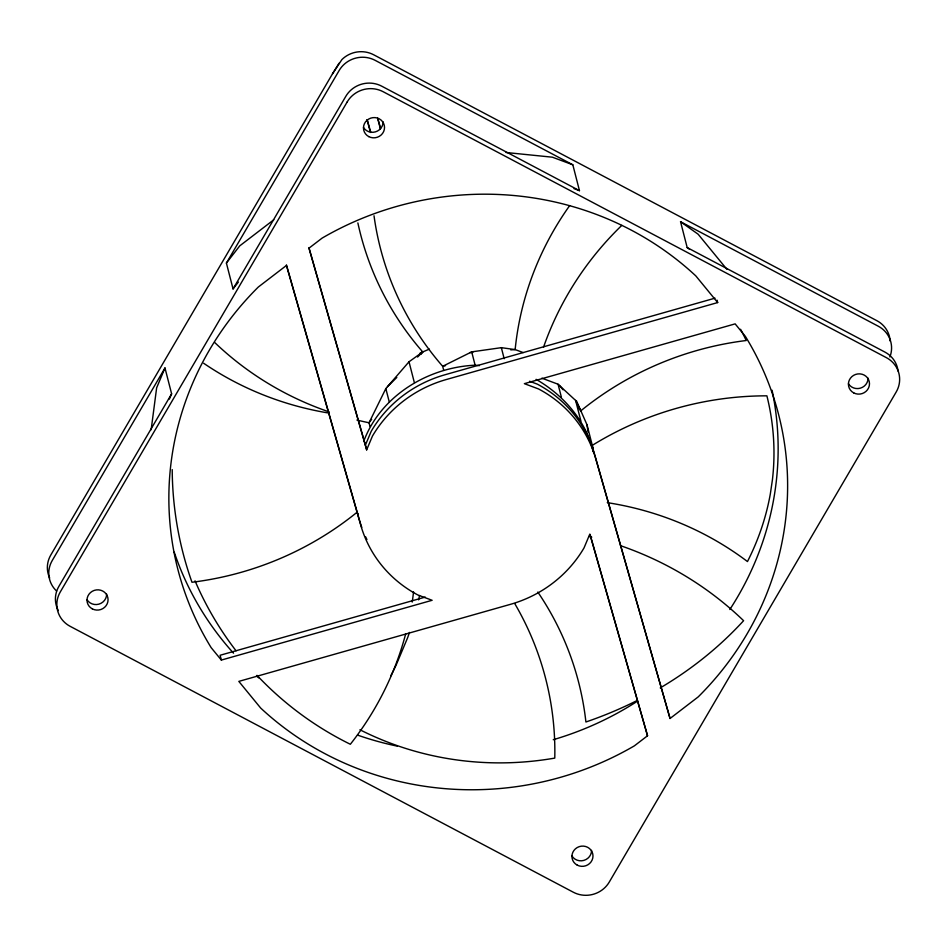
<?xml version="1.0" encoding="UTF-8"?>
<svg xmlns="http://www.w3.org/2000/svg" width="947" height="947" viewBox="0 0 947 947"><rect width="100%" height="100%" fill="white"/><g stroke="black" fill="none" stroke-linecap="round" stroke-linejoin="round"><path stroke-width="1.42" d="M151.153 429.749L156.646 387.808L164.979 367.969L171.62 393.834L169.406 399.078M363.695 441.432C380.457 396.071 427.819 367.306 475.122 365.199L479.419 365.637M717.057 300.163L717.672 302.567L446.084 379.593A122.092 116.883 -14.4 0 0 372.455 436.07L366.655 449.861L365.424 445.054L371.224 431.264A122.092 116.883 -14.4 0 1 444.853 374.799L715.009 298.163M357.871 222.924A313.031 299.678 -14.4 0 0 422.741 351.941L409.009 361.79L385.831 388.59L369.034 422.764L369.981 426.458M890.121 340.979A26.398 25.273 -14.4 0 0 876.875 320.69L373.651 54.76A26.398 25.273 -14.4 0 0 341.891 59.59L332.492 73.83L50.807 555.001A26.398 25.273 -14.4 0 0 49.682 578.001M164.979 367.969L52.227 560.541A26.398 25.273 -14.4 0 0 56.583 591.023M238.384 282.052L233.045 288.93L226.404 263.065L339.156 70.492A26.398 25.273 -14.4 0 1 375.071 60.3L572.828 164.802L579.469 190.667L574.012 188.642M171.62 393.834L58.868 586.406A26.398 25.273 -14.4 0 0 58.347 610.602M233.045 288.93L345.797 96.357A26.398 25.273 -14.4 0 1 381.712 86.165L579.469 190.667M332.492 73.83L339.05 63.248M371.674 419.284L369.034 422.764A318.547 304.946 -14.4 0 1 356.912 420.042M420.977 354.261L422.741 351.941L417.556 357.043M226.404 263.065L239.745 245.865L273.766 219.787M387.477 386.648L396.805 377.462M647.535 735.76L634.383 745.845A310.19 296.956 -14.4 0 1 260.662 708.036L238.822 681.39L510.397 604.352A122.092 116.883 -14.4 0 0 584.039 547.887L589.827 534.096L647.535 735.76L590.218 534.972M670.05 718.489L698.188 696.909A310.19 296.956 -14.4 0 0 745.336 336.327L735.144 323.874L524.366 383.665L538.559 388.957A122.092 116.883 -14.4 0 1 595.699 458.656L670.05 718.489L594.467 453.85A122.092 116.883 -14.4 0 0 537.328 384.151L529.586 381.262M523.17 352.58L515.144 349.585L501.342 347.667L471.701 351.87L442.675 366.3L443.622 369.993M420.077 353.065L429.393 349.112M425.239 597.083L220.118 655.265L221.349 660.071L432.128 600.291L417.923 595A122.092 116.883 -14.4 0 1 360.783 525.289L286.444 265.456L258.294 287.048A310.19 296.956 -14.4 0 0 211.145 647.63L221.349 660.071M445.516 365.637L442.675 366.3A313.031 299.678 -14.4 0 1 374.018 215.774M469.913 352.58L472.837 352.391M510.764 349.881L515.144 349.585A313.031 299.678 -14.4 0 1 569.68 205.594M506.065 152.503L552.373 157.19L572.828 164.802M541.885 378.173L558.055 384.222L575.61 400.439L580.842 410.797A313.031 299.678 -14.4 0 1 746.224 340.518A360.76 287.036 -24.9 0 0 740.578 329.284M689.534 249.262L687.191 247.593L680.55 221.728L878.295 326.23A26.398 25.273 -14.4 0 1 889.884 356.96M687.191 247.593L884.936 352.095A26.398 25.273 -14.4 0 1 898.064 371.058M680.55 221.728L698.128 234.217L726.846 269.244M536.097 379.345C564.01 395.396 586.584 421.652 593.852 453.364M559.298 385.334L563.039 389.762M578.972 408.583L580.842 410.797M717.672 302.567L695.832 275.92A310.19 296.956 -14.4 0 0 322.11 238.111L308.959 248.197L366.655 449.861M576.356 400.64L586.998 424.777L593.236 449.056M377.746 118.316L380.576 128.2M367.187 119.796L370.822 132.497M308.947 247.652L365.424 445.054M286.432 264.911L359.552 520.495A122.092 116.883 -14.4 0 0 361.778 527.396M575.61 400.439L580.913 421.095M558.055 384.222L561.417 397.326M501.342 347.667L504.183 358.724M471.701 351.87L475.122 365.199M377.64 118.221L380.434 129.112M367.128 119.736L370.277 131.988M409.009 361.79L414.312 382.446M385.831 388.59L389.205 401.706M357.682 513.227L358.321 515.689M586.998 424.777L588.028 431.974M592.798 450.902L592.289 445.35A318.547 304.946 -14.4 0 1 766.892 395.834A360.76 289.285 1.4 0 1 772.397 479.975L770.325 493.943A360.76 289.285 1.4 0 1 747.467 561.559A313.031 299.678 -14.4 0 0 607.276 502.644M357.374 511.996A313.031 299.678 -14.4 0 1 191.981 582.263A327.082 312.392 81.6 0 1 172.212 469.594M588.987 536.487A341.642 327.058 -14.4 0 1 591.768 537.162M620.474 545.661A341.642 327.058 -14.4 0 1 743.596 620.699A453.649 387.24 23.1 0 1 660.248 687.901M537.813 592.064A313.031 299.678 -14.4 0 1 585.909 721.993A453.649 387.24 23.1 0 0 637.378 700.389M543.531 347.182A318.547 304.946 -14.4 0 1 621.824 225.362M329.142 411.909A318.547 304.946 -14.4 0 1 214.685 342.483M514.742 603.582A318.547 304.946 -14.4 0 1 554.776 758.097A329.627 315.434 -51.8 0 1 359.931 729.758M327.745 412.88A313.031 299.678 -14.4 0 1 203.652 363.257M366.927 539.518A122.092 116.883 -14.4 0 1 365.66 536.878M419.521 595.545A315.623 302.152 -14.4 0 1 418.61 599.842M409.495 632.407A315.623 302.152 -14.4 0 1 407.53 637.97L396.083 665.208A315.623 302.152 -14.4 0 1 390.626 676.04M256.992 675.353A324.845 322.69 11.1 0 0 350.343 744.271A313.185 299.82 -14.4 0 0 405.73 633.673M236.052 650.79A324.845 322.69 11.1 0 1 195.023 580.831M413.543 591.887A313.185 299.82 -14.4 0 1 412.217 602.055M383.109 121.891A10.559 10.109 -14.4 0 1 363.482 127.466M106.644 594.16A10.559 10.109 -14.4 0 1 87.017 599.723M772.077 390.235A310.19 296.956 -14.4 0 1 729.829 609.501M637.355 701.242A310.19 296.956 -14.4 0 1 553.249 739.714M397.385 746.153A310.19 296.956 -14.4 0 1 357.516 735.085M258.697 677.863A310.19 296.956 -14.4 0 1 256.519 675.945M233.542 653.181A310.19 296.956 -14.4 0 1 174.248 552.196M591.567 850.406A10.559 10.109 -14.4 0 1 571.941 855.981M868.068 378.173A10.559 10.109 -14.4 0 1 848.441 383.748M347.218 101.897L60.288 591.946A26.398 25.273 -14.4 0 0 70.125 626.31L573.349 892.24A26.398 25.273 -14.4 0 0 609.264 882.059L896.193 391.999A26.398 25.273 -14.4 0 0 886.356 357.635L383.133 91.705A26.398 25.273 -14.4 0 0 347.218 101.897M368.785 136.617A10.559 10.109 -14.4 0 0 384.529 127.431A10.559 10.109 -14.4 0 0 368.691 119.062A10.559 10.109 -14.4 0 0 368.785 136.617M92.321 608.874A10.559 10.109 -14.4 0 0 108.065 599.7A10.559 10.109 -14.4 0 0 92.214 591.319A10.559 10.109 -14.4 0 0 92.321 608.874M853.732 392.898A10.559 10.109 -14.4 0 0 869.488 383.724A10.559 10.109 -14.4 0 0 853.638 375.343A10.559 10.109 -14.4 0 0 853.732 392.898M577.244 865.132A10.559 10.109 -14.4 0 0 592.988 855.958A10.559 10.109 -14.4 0 0 577.149 847.577A10.559 10.109 -14.4 0 0 577.244 865.132"/></g></svg>
